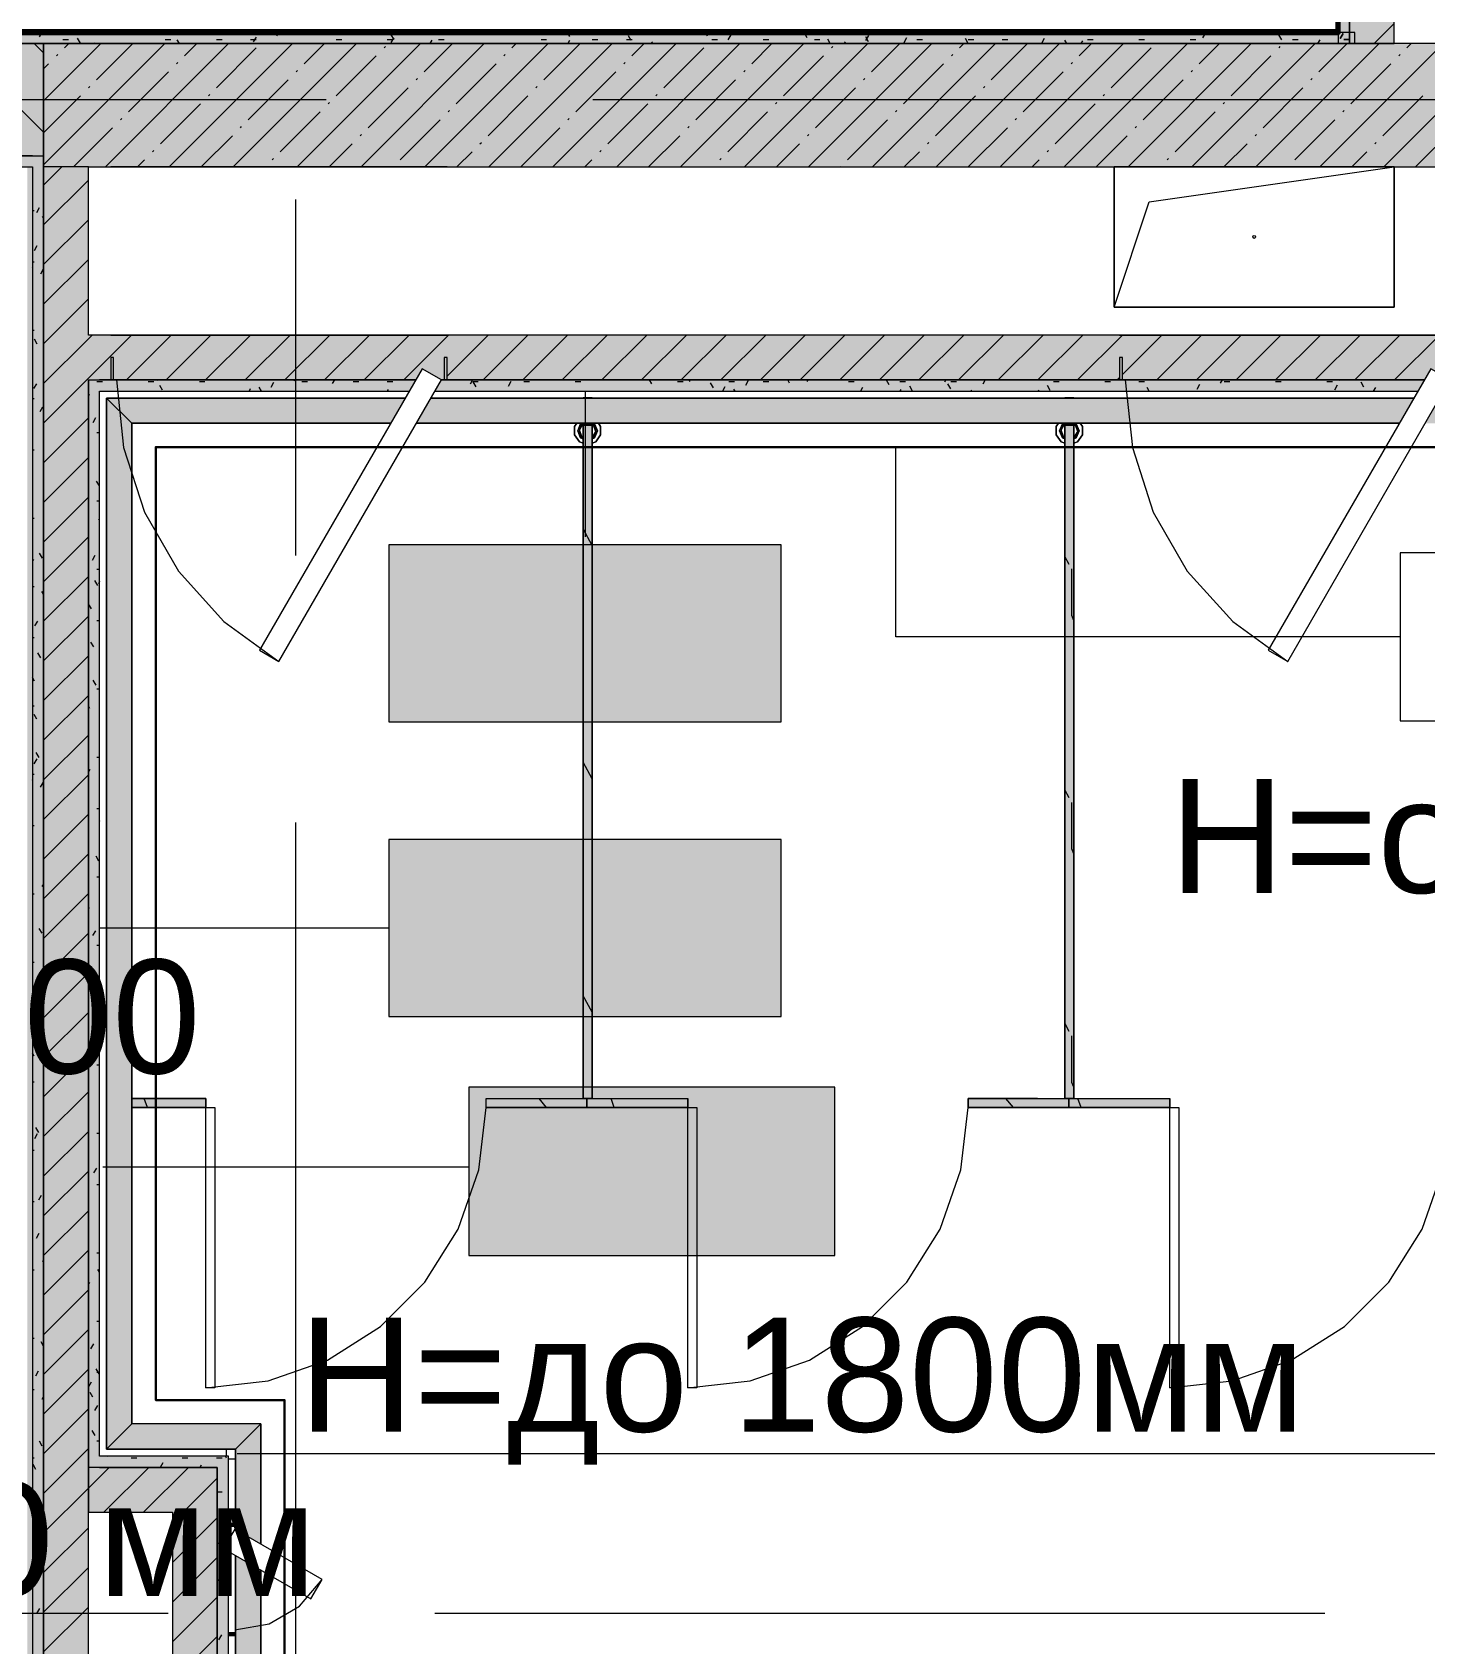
# Model space of a CAD drawing. Header units: millimetres. Extents: x -3817 to 677485, y -22715 to 103890.
# Drawn here: x 646265 to 648750, y 9621 to 12496 of the extents above; entities that cross this region are included whole.
import ezdxf

# ---------------------------------------------------------------- set-up
doc = ezdxf.new("R2010")
doc.units = ezdxf.units.MM
doc.layers.add('PDF _Геометрия', color=7, linetype='Continuous', true_color=0x1d1d1d)
doc.layers.add('PDF _Сплошная заливка', color=7, linetype='Continuous', true_color=0xffffff)
doc.layers.add('PDF _Текст', color=7, linetype='Continuous')
doc.styles.add('PDF GOST-Common', font='arial.ttf')

msp = doc.modelspace()

# ---------------------------------------------------------------- hatches: boundary and pattern name
at = {"layer": 'PDF _Сплошная заливка', "transparency": 33554559}
for points in [[(648595.5, 12475.9), (648615.5, 12475.9), (648615.5, 13215.9), (648595.5, 13215.9), (648595.5, 12495.9)], [(648615.5, 12475.9), (648695.5, 12475.9), (648695.5, 13195.9), (648615.5, 13195.9), (648615.5, 12712)], [(646365.5, 12255.9), (653685.5, 12255.9), (653685.5, 12475.9), (646285.5, 12475.9), (646285.5, 12255.9)], [(646265.5, 8575.9), (646285.5, 8575.9), (646285.5, 12275.9), (646265.5, 12275.9), (646265.5, 8595.9)], [(653135.5, 11875.9), (653155.5, 11875.9), (653155.5, 11955.9), (646365.5, 11955.9), (646365.5, 11875.9), (646405.5, 11875.9), (646405.5, 11915.9), (646410.5, 11915.9), (646410.5, 11875.9), (646949.3, 11875.9), (646960.8, 11895.9), (646995.5, 11875.9), (647000.5, 11875.9), (647000.5, 11915.9), (647005.5, 11915.9), (647005.5, 11875.9), (648205.5, 11875.9), (648205.5, 11915.9), (648210.5, 11915.9), (648210.5, 11875.9), (648749.3, 11875.9), (648760.8, 11895.9), (648795.5, 11875.9), (648800.5, 11875.9), (648800.5, 11915.9), (648805.5, 11915.9), (648805.5, 11875.9), (650005.5, 11875.9), (650005.5, 11884.9), (650010.5, 11884.9), (650010.5, 11875.9), (650600.5, 11875.9), (650600.5, 11884.9), (650605.5, 11884.9), (650605.5, 11875.9), (652363.3, 11875.9)], [(646365.5, 9935.9), (646385.5, 9935.9), (646385.5, 11875.9), (646365.5, 11875.9), (646365.5, 11170.7)], [(646615.5, 9935.9), (646615.5, 9955.9), (646385.5, 9955.9), (646385.5, 9935.9), (646595.5, 9935.9)], [(646595.5, 7705.9), (646615.5, 7705.9), (646615.5, 9935.9), (646595.5, 9935.9), (646595.5, 8088.1)], [(646515.5, 7705.9), (646595.5, 7705.9), (646595.5, 9855.9), (646515.5, 9855.9), (646515.5, 8088.1)]]:
    msp.add_hatch(color=256, dxfattribs=at).paths.add_polyline_path(points)
h = msp.add_hatch(color=256, dxfattribs=at)
h.paths.add_polyline_path([(644555.5, 12475.9), (644555.5, 12483.9), (644585.5, 12483.9), (644585.5, 12495.9), (643885.5, 12495.9), (643885.5, 12475.9)], flags=0)
h.paths.add_polyline_path([(647341.7, 12475.9), (648625.5, 12475.9), (648625.5, 12495.9), (645585.5, 12495.9), (645585.5, 12483.9), (645615.5, 12483.9), (645615.5, 12475.9), (646624.3, 12475.9)], flags=0)
h = msp.add_hatch(color=256, dxfattribs=at)
h.paths.add_polyline_path([(658102.3, 12275.9), (659205.5, 12275.9), (659205.5, 12475.9), (657170.5, 12475.9), (657170.5, 12275.9)], flags=0)
h.paths.add_polyline_path([(643905.5, 12275.9), (644585.5, 12275.9), (644585.5, 12475.9), (643905.5, 12475.9)], flags=0)
h.paths.add_polyline_path([(653798.1, 12275.9), (655720.5, 12275.9), (655720.5, 12475.9), (653685.5, 12475.9), (653685.5, 12275.9)], flags=0)
h.paths.add_polyline_path([(645585.5, 12275.9), (646285.5, 12275.9), (646285.5, 12475.9), (645585.5, 12475.9)], flags=0)
h = msp.add_hatch(color=256, dxfattribs=at)
h.paths.add_polyline_path([(645615.5, 12255.9), (646265.5, 12255.9), (646265.5, 12275.9), (645615.5, 12275.9), (645615.5, 12267.9), (645585.5, 12267.9), (645585.5, 12255.9)], flags=0)
h.paths.add_polyline_path([(644555.5, 12255.9), (644585.5, 12255.9), (644585.5, 12267.9), (644555.5, 12267.9), (644555.5, 12275.9), (644505.5, 12275.9), (644505.5, 12255.9)], flags=0)
h = msp.add_hatch(color=256, dxfattribs=at)
h.paths.add_polyline_path([(652363.3, 11855.9), (653135.5, 11855.9), (653135.5, 11875.9), (650605.5, 11875.9), (650605.5, 11855.9), (651645.9, 11855.9)], flags=0)
h.paths.add_polyline_path([(646405.5, 11855.9), (646937.7, 11855.9), (646949.3, 11875.9), (646385.5, 11875.9), (646385.5, 11855.9)], flags=0)
h.paths.add_polyline_path([(647000.5, 11855.9), (648737.7, 11855.9), (648749.3, 11875.9), (646995.5, 11875.9), (646983.9, 11855.9), (646995.5, 11855.9)], flags=0)
h.paths.add_polyline_path([(650595.5, 11855.9), (650600.5, 11855.9), (650600.5, 11875.9), (650010.5, 11875.9), (650010.5, 11855.9), (650555.6, 11855.9), (650560.8, 11864.9), (650576.4, 11855.9)], flags=0)
h.paths.add_polyline_path([(650005.5, 11855.9), (650005.5, 11875.9), (648795.5, 11875.9), (648783.9, 11855.9), (649852.5, 11855.9)], flags=0)
at = {"layer": 'PDF _Сплошная заливка', "true_color": 0xd7cdc4, "transparency": 33554559}
h = msp.add_hatch(color=254, dxfattribs=at)
h.paths.add_polyline_path([(653078, 11798.4), (653123, 11843.4), (650594.6, 11843.4), (650568.6, 11798.4), (652363.3, 11798.4)], flags=0)
h.paths.add_polyline_path([(649673.1, 11798.4), (650522.4, 11798.4), (650548.4, 11843.4), (648776.4, 11842.8), (648750.7, 11798.4), (649493.8, 11798.4)], flags=0)
h.paths.add_polyline_path([(648238.4, 11798.4), (648704.5, 11798.4), (648730.5, 11843.4), (646976.7, 11843.4), (646950.7, 11798.4), (648059, 11798.4)], flags=0)
h.paths.add_polyline_path([(646443, 11798.4), (646904.5, 11798.4), (646930.5, 11843.4), (646398, 11843.4)], flags=0)
msp.add_hatch(color=254, dxfattribs=at).paths.add_polyline_path([(646398, 9968.4), (646443, 10013.4), (646443, 11798.4), (646398, 11843.4), (646398, 11170.7)])
h = msp.add_hatch(color=254, dxfattribs=at)
h.paths.add_polyline_path([(646628, 7738.4), (646650.1, 7760.5), (646673, 7800.1), (646673, 9752.8), (646628, 9778.8), (646628, 9115.6)], flags=0)
h.paths.add_polyline_path([(646673, 9799), (646673, 10013.4), (646628, 9968.4), (646628, 9825)], flags=0)

# ---------------------------------------------------------------- linework, layer by layer
at = {"layer": 'PDF _Геометрия', "color": 231, "lineweight": 70, "true_color": 0xff80c0}
for points in [[(648595.5, 12496.9), (645585.5, 12496.9), (645585.5, 12495.9), (648595.5, 12495.9), (648595.5, 13215.9), (648795.6, 13215.9), (648795.6, 13216.9), (648595.5, 13216.9), (648594.5, 13216.9), (648594.5, 12607.6)], [(648594.5, 12496.9), (648594.5, 12495.9)]]:
    msp.add_lwpolyline(points, dxfattribs=at)
at = {"layer": 'PDF _Геометрия', "color": 9, "lineweight": 9, "true_color": 0xc0c0c0}
for points in [[(649494.5, 13115.9), (649494.5, 12475.9), (646285.5, 12475.9), (645615.5, 12475.9), (648625.5, 12475.9), (648625.5, 12495.9), (648595.5, 12495.9), (648595.5, 12475.9), (648615.5, 12475.9), (648615.5, 13195.9), (648615.5, 13115.9), (648795.6, 13115.9), (648795.6, 13195.9), (648795.6, 13215.9), (648615.5, 13215.9), (648595.5, 13215.9), (648595.5, 12496.9)], [(648594.5, 12495.9), (645585.5, 12495.9), (645585.5, 12483.9)], [(645585.5, 12267.9), (645585.5, 12255.9), (646265.5, 12255.9), (646265.5, 8595.9), (645485.5, 8595.9), (645485.5, 8583.9)], [(647005.5, 12255.9), (646405.5, 12255.9)], [(646405.5, 11955.9), (647005.5, 11955.9)], [(648205.5, 11955.9), (648805.5, 11955.9)], [(646626.5, 7725.9), (646615.5, 7725.9), (646615.5, 9935.9), (646615.5, 9955.9), (646385.5, 9955.9), (646385.5, 11855.9), (646937.7, 11855.9)], [(646983.9, 11855.9), (648737.7, 11855.9)]]:
    msp.add_lwpolyline(points, dxfattribs=at)
for points in [[(648695.5, 12475.9), (648695.5, 13195.9), (648615.5, 13195.9), (648615.5, 12475.9)], [(646285.5, 12275.9), (646285.5, 12255.9), (646285.5, 8575.9)], [(653685.5, 7055.9), (653665.5, 7055.9), (653665.5, 7275.9), (653685.5, 7275.9), (653685.5, 12255.9), (653605.5, 12255.9), (653605.5, 7275.9), (653235.5, 7275.9), (653235.5, 12255.9), (653155.5, 12255.9), (653155.5, 11955.9), (646365.5, 11955.9), (646365.5, 12255.9), (653685.5, 12255.9)], [(646515.5, 9855.9), (646515.5, 7705.9), (646365.5, 7705.9), (646365.5, 7625.9), (647335.5, 7625.9), (647335.5, 7275.9), (647415.5, 7275.9), (647415.5, 7425.9), (650365.5, 7425.9), (650365.5, 7275.9), (650445.5, 7275.9), (650445.5, 7505.9), (650365.5, 7505.9), (650445.5, 7505.9), (650445.5, 7275.9), (646365.5, 7275.9), (646365.5, 11875.9), (646365.5, 9935.9), (646365.5, 9855.9)], [(646595.5, 7705.9), (646595.5, 9855.9), (646595.5, 9935.9)]]:
    msp.add_lwpolyline(points, close=True, dxfattribs=at)
at = {"layer": 'PDF _Геометрия', "lineweight": 9}
for points in [[(648659.7, 12475.9), (648695.5, 12511.7)], [(646285.5, 12317.7), (646127.3, 12475.9)], [(646285.5, 12459.1), (646268.7, 12475.9)], [(646285.5, 12373.7), (646387.6, 12475.9)], [(646285.5, 12259.7), (646501.7, 12475.9)], [(646308.7, 12453.9), (646311, 12456.3)], [(646322.9, 12468.2), (646330.6, 12475.9)], [(646380, 12411.2), (646444.7, 12475.9)], [(646395.7, 12255.9), (646615.7, 12475.9)], [(646509.8, 12255.9), (646729.8, 12475.9)], [(646536.8, 12453.9), (646558.7, 12475.9)], [(646593.8, 12396.9), (646665.1, 12468.2)], [(646623.8, 12255.9), (646843.8, 12475.9)], [(646737.9, 12255.9), (646957.9, 12475.9)], [(646750.6, 12439.7), (646786.8, 12475.9)], [(646807.6, 12382.6), (646878.9, 12453.9)], [(646851.9, 12255.9), (647071.9, 12475.9)], [(646893.2, 12468.2), (646895.5, 12470.6)], [(646964.5, 12425.4), (647014.9, 12475.9)], [(646966, 12255.9), (647186, 12475.9)], [(647080, 12255.9), (647300, 12475.9)], [(647107, 12453.9), (647109.4, 12456.3)], [(647121.3, 12468.2), (647128.9, 12475.9)], [(647178.3, 12411.2), (647243, 12475.9)], [(647194.1, 12255.9), (647414.1, 12475.9)], [(647308.1, 12255.9), (647528.1, 12475.9)], [(647335.1, 12453.9), (647357, 12475.9)], [(647392.1, 12396.9), (647463.4, 12468.2)], [(647422.2, 12255.9), (647642.2, 12475.9)], [(647536.2, 12255.9), (647756.2, 12475.9)], [(647549, 12439.7), (647585.1, 12475.9)], [(647606, 12382.6), (647677.3, 12453.9)], [(647650.3, 12255.9), (647870.3, 12475.9)], [(647691.5, 12468.2), (647693.9, 12470.6)], [(647762.8, 12425.4), (647813.2, 12475.9)], [(647764.3, 12255.9), (647984.3, 12475.9)], [(647878.4, 12255.9), (648098.4, 12475.9)], [(647905.4, 12453.9), (647907.7, 12456.3)], [(647919.6, 12468.2), (647927.3, 12475.9)], [(647976.6, 12411.2), (648041.3, 12475.9)], [(647992.4, 12255.9), (648212.4, 12475.9)], [(648106.5, 12255.9), (648326.5, 12475.9)], [(648133.5, 12453.9), (648155.4, 12475.9)], [(648190.5, 12396.9), (648261.8, 12468.2)], [(648220.5, 12255.9), (648440.5, 12475.9)], [(648334.6, 12255.9), (648554.6, 12475.9)], [(648347.3, 12439.7), (648383.5, 12475.9)], [(648404.3, 12382.6), (648475.6, 12453.9)], [(648448.6, 12255.9), (648668.6, 12475.9)], [(648489.9, 12468.2), (648492.2, 12470.6)], [(648561.1, 12425.4), (648611.6, 12475.9)], [(648562.7, 12255.9), (648782.7, 12475.9)], [(648676.7, 12255.9), (648896.7, 12475.9)], [(648703.7, 12453.9), (648706.1, 12456.3)], [(648718, 12468.2), (648725.6, 12475.9)], [(646285.5, 12430.7), (646294.4, 12439.7)], [(646437, 12354.1), (646508.3, 12425.4)], [(646522.5, 12439.7), (646524.9, 12442)], [(646736.4, 12425.4), (646738.7, 12427.8)], [(647021.5, 12368.4), (647092.8, 12439.7)], [(647235.3, 12354.1), (647306.6, 12425.4)], [(647320.9, 12439.7), (647323.2, 12442)], [(647534.7, 12425.4), (647537.1, 12427.8)], [(647819.8, 12368.4), (647891.1, 12439.7)], [(648033.7, 12354.1), (648104.9, 12425.4)], [(648119.2, 12439.7), (648121.6, 12442)], [(648333, 12425.4), (648335.4, 12427.8)], [(648618.2, 12368.4), (648689.4, 12439.7)], [(646365.7, 12396.9), (646368.1, 12399.3)], [(646650.8, 12339.9), (646722.1, 12411.2)], [(646864.7, 12325.6), (646935.9, 12396.9)], [(646950.2, 12411.2), (646952.6, 12413.5)], [(647164, 12396.9), (647166.4, 12399.3)], [(647449.2, 12339.9), (647520.4, 12411.2)], [(647663, 12325.6), (647734.3, 12396.9)], [(647748.5, 12411.2), (647750.9, 12413.5)], [(647962.4, 12396.9), (647964.8, 12399.3)], [(648247.5, 12339.9), (648318.8, 12411.2)], [(648461.4, 12325.6), (648532.6, 12396.9)], [(648546.9, 12411.2), (648549.3, 12413.5)], [(646285.5, 12316.7), (646351.4, 12382.6)], [(646494, 12297.1), (646565.3, 12368.4)], [(646579.5, 12382.6), (646581.9, 12385)], [(646793.4, 12368.4), (646795.8, 12370.8)], [(647078.5, 12311.4), (647149.8, 12382.6)], [(647292.3, 12297.1), (647363.6, 12368.4)], [(647377.9, 12382.6), (647380.3, 12385)], [(647591.7, 12368.4), (647594.1, 12370.8)], [(647876.8, 12311.4), (647948.1, 12382.6)], [(648090.7, 12297.1), (648162, 12368.4)], [(648176.2, 12382.6), (648178.6, 12385)], [(648390.1, 12368.4), (648392.4, 12370.8)], [(648675.2, 12311.4), (648746.5, 12382.6)], [(646422.7, 12339.9), (646425.1, 12342.2)], [(646707.8, 12282.9), (646779.1, 12354.1)], [(646921.7, 12268.6), (646993, 12339.9)], [(647007.2, 12354.1), (647009.6, 12356.5)], [(647221.1, 12339.9), (647223.4, 12342.2)], [(647506.2, 12282.9), (647577.5, 12354.1)], [(647720, 12268.6), (647791.3, 12339.9)], [(647805.6, 12354.1), (647807.9, 12356.5)], [(648019.4, 12339.9), (648021.8, 12342.2)], [(648304.5, 12282.9), (648375.8, 12354.1)], [(648518.4, 12268.6), (648589.7, 12339.9)], [(648603.9, 12354.1), (648606.3, 12356.5)], [(646338.7, 12255.9), (646408.5, 12325.6)], [(646566.8, 12255.9), (646622.3, 12311.4)], [(646636.6, 12325.6), (646638.9, 12328)], [(646850.4, 12311.4), (646852.8, 12313.7)], [(647137, 12255.9), (647206.8, 12325.6)], [(647365.1, 12255.9), (647420.7, 12311.4)], [(647434.9, 12325.6), (647437.3, 12328)], [(647648.8, 12311.4), (647651.1, 12313.7)], [(647935.4, 12255.9), (648005.2, 12325.6)], [(648163.5, 12255.9), (648219, 12311.4)], [(648233.3, 12325.6), (648235.6, 12328)], [(648447.1, 12311.4), (648449.5, 12313.7)], [(648733.7, 12255.9), (648803.5, 12325.6)], [(646479.7, 12282.9), (646482.1, 12285.2)], [(646794.9, 12255.9), (646836.2, 12297.1)], [(647023, 12255.9), (647050, 12282.9)], [(647064.2, 12297.1), (647066.6, 12299.5)], [(647278.1, 12282.9), (647280.5, 12285.2)], [(647593.2, 12255.9), (647634.5, 12297.1)], [(647821.3, 12255.9), (647848.3, 12282.9)], [(647862.6, 12297.1), (647865, 12299.5)], [(648076.4, 12282.9), (648078.8, 12285.2)], [(648391.6, 12255.9), (648432.8, 12297.1)], [(648619.7, 12255.9), (648646.7, 12282.9)], [(648660.9, 12297.1), (648663.3, 12299.5)], [(646285.5, 12223), (646318.3, 12255.9)], [(646452.8, 12255.9), (646465.5, 12268.6)], [(646693.6, 12268.6), (646696, 12271)], [(646908.9, 12255.9), (646909.8, 12256.7)], [(647251.1, 12255.9), (647263.8, 12268.6)], [(647491.9, 12268.6), (647494.3, 12271)], [(647707.3, 12255.9), (647708.1, 12256.7)], [(648049.4, 12255.9), (648062.2, 12268.6)], [(648290.3, 12268.6), (648292.6, 12271)], [(648505.6, 12255.9), (648506.5, 12256.7)], [(646285.5, 12152.3), (646365.5, 12232.3)], [(646285.5, 12081.6), (646365.5, 12161.6)], [(646285.5, 12010.9), (646365.5, 12090.9)], [(646285.5, 11940.2), (646365.5, 12020.2)], [(646285.5, 11869.4), (646365.5, 11949.4), (646371.9, 11955.9)], [(646285.5, 11798.7), (646365.5, 11878.7), (646442.6, 11955.9)], [(646433.3, 11875.9), (646513.3, 11955.9)], [(646504, 11875.9), (646584, 11955.9)], [(646574.7, 11875.9), (646654.7, 11955.9)], [(646645.4, 11875.9), (646725.4, 11955.9)], [(646716.2, 11875.9), (646796.2, 11955.9)], [(646786.9, 11875.9), (646866.9, 11955.9)], [(646857.6, 11875.9), (646937.6, 11955.9)], [(646928.3, 11875.9), (647008.3, 11955.9)], [(647005.5, 11882.3), (647079, 11955.9)], [(647069.7, 11875.9), (647149.7, 11955.9)], [(647140.4, 11875.9), (647220.4, 11955.9)], [(647211.1, 11875.9), (647291.1, 11955.9)], [(647281.8, 11875.9), (647361.8, 11955.9)], [(647352.6, 11875.9), (647432.6, 11955.9)], [(647423.3, 11875.9), (647503.3, 11955.9)], [(647494, 11875.9), (647574, 11955.9)], [(647564.7, 11875.9), (647644.7, 11955.9)], [(647635.4, 11875.9), (647715.4, 11955.9)], [(647706.1, 11875.9), (647786.1, 11955.9)], [(647776.8, 11875.9), (647856.8, 11955.9)], [(647847.5, 11875.9), (647927.5, 11955.9)], [(647918.2, 11875.9), (647998.2, 11955.9)], [(647989, 11875.9), (648069, 11955.9)], [(648059.7, 11875.9), (648139.7, 11955.9)], [(648130.4, 11875.9), (648210.4, 11955.9)], [(648210.5, 11885.3), (648281.1, 11955.9)], [(648271.8, 11875.9), (648351.8, 11955.9)], [(648342.5, 11875.9), (648422.5, 11955.9)], [(648413.2, 11875.9), (648493.2, 11955.9)], [(648483.9, 11875.9), (648563.9, 11955.9)], [(648554.6, 11875.9), (648634.6, 11955.9)], [(648625.3, 11875.9), (648705.3, 11955.9)], [(648696.1, 11875.9), (648776.1, 11955.9)], [(648201.1, 11875.9), (648205.5, 11880.3)], [(646285.5, 11728), (646365.5, 11808)], [(646285.5, 11657.3), (646365.5, 11737.3)], [(646285.5, 11586.6), (646365.5, 11666.6)], [(646285.5, 11515.9), (646365.5, 11595.9)], [(646285.5, 11445.2), (646365.5, 11525.2)], [(646285.5, 11374.5), (646365.5, 11454.5)], [(646285.5, 11303.8), (646365.5, 11383.8)], [(646285.5, 11233), (646365.5, 11313)], [(646285.5, 11162.3), (646365.5, 11242.3)], [(646285.5, 11091.6), (646365.5, 11171.6)], [(646285.5, 11020.9), (646365.5, 11100.9)], [(646285.5, 10950.2), (646365.5, 11030.2)], [(646285.5, 10879.5), (646365.5, 10959.5)], [(646285.5, 10808.8), (646365.5, 10888.8)], [(646285.5, 10738.1), (646365.5, 10818.1)], [(646285.5, 10667.4), (646365.5, 10747.4)], [(646285.5, 10596.6), (646365.5, 10676.6)], [(646285.5, 10525.9), (646365.5, 10605.9)], [(646285.5, 10455.2), (646365.5, 10535.2)], [(646285.5, 10384.5), (646365.5, 10464.5)], [(646285.5, 10313.8), (646365.5, 10393.8)], [(646285.5, 10243.1), (646365.5, 10323.1)], [(646285.5, 10172.4), (646365.5, 10252.4)], [(646285.5, 10101.7), (646365.5, 10181.7)], [(646285.5, 10031), (646365.5, 10111)], [(646285.5, 9960.3), (646365.5, 10040.3)], [(646285.5, 9889.5), (646365.5, 9969.5)], [(646285.5, 9818.8), (646365.5, 9898.8), (646402.5, 9935.9)], [(646393.2, 9855.9), (646473.2, 9935.9)], [(646463.9, 9855.9), (646543.9, 9935.9)], [(646515.5, 9836.7), (646534.6, 9855.9), (646595.5, 9916.7)], [(646515.5, 9766), (646595.5, 9846)], [(646285.5, 9748.1), (646365.5, 9828.1)], [(646515.5, 9695.3), (646595.5, 9775.3)], [(646285.5, 9677.4), (646365.5, 9757.4)], [(646515.5, 9624.6), (646595.5, 9704.6)], [(646285.5, 9606.7), (646365.5, 9686.7)], [(646515.5, 9553.9), (646595.5, 9633.9)]]:
    msp.add_lwpolyline(points, dxfattribs=at)
at = {"layer": 'PDF _Геометрия', "color": 253, "lineweight": 9, "true_color": 0x9b9b9b}
for points in [[(646282.5, 12495.9), (646277.9, 12487.9)], [(646319.6, 12482.9), (646329.7, 12482.9)], [(646351.3, 12476.8), (646346.3, 12485.5)], [(646377.4, 12477.3), (646376.5, 12475.9)], [(646502.5, 12482.9), (646512.6, 12482.9)], [(646527.8, 12475.9), (646524, 12482.5)], [(646594, 12482.9), (646604, 12482.9)], [(646654.9, 12482.9), (646665, 12482.9)], [(646664.7, 12487.4), (646659.7, 12478.7)], [(646704.8, 12495.9), (646701.3, 12489.8)], [(646807.3, 12482.9), (646817.4, 12482.9)], [(646869.2, 12494.2), (646868.2, 12495.9)], [(646898.8, 12482.9), (646908.8, 12482.9)], [(646910.5, 12486.3), (646905.4, 12477.6)], [(646910.8, 12483), (646905.8, 12491.7)], [(646978.5, 12482.2), (646974.8, 12475.9)], [(646990.2, 12482.9), (647000.3, 12482.9)], [(647056.8, 12495.9), (647056.7, 12495.8)], [(647127.2, 12495.9), (647124.8, 12491.7)], [(647173.1, 12482.9), (647183.1, 12482.9)], [(647224.6, 12488.2), (647220.1, 12495.9)], [(647224.2, 12481.1), (647221.2, 12475.9)], [(647264.5, 12482.9), (647274.6, 12482.9)], [(647292.6, 12492.3), (647290.5, 12495.9)], [(647325.5, 12482.9), (647335.5, 12482.9)], [(647334.2, 12481.1), (647329.2, 12489.8)], [(647372.5, 12475.9), (647370.8, 12478.7)], [(647470.3, 12489.3), (647466.5, 12495.9)], [(647477.9, 12482.9), (647487.9, 12482.9)], [(647511.6, 12491.2), (647506.6, 12482.5)], [(647549.5, 12495.9), (647548.2, 12493.6)], [(647569.3, 12482.9), (647579.4, 12482.9)], [(647648, 12486.3), (647643, 12495)], [(647660.8, 12482.9), (647670.8, 12482.9)], [(647689.2, 12475.9), (647684.6, 12483.9)], [(647715.7, 12478.9), (647713.9, 12475.9)], [(647757.3, 12490.1), (647752.3, 12481.4)], [(647757.7, 12479.2), (647752.6, 12487.9)], [(647825.4, 12486), (647820.3, 12477.3)], [(647843.6, 12482.9), (647853.7, 12482.9)], [(647935.4, 12476.2), (647930.3, 12485)], [(647935.1, 12482.9), (647945.1, 12482.9)], [(647971.8, 12495.9), (647971.6, 12495.5)], [(647996, 12482.9), (648006.1, 12482.9)], [(648029.8, 12495.6), (648029.6, 12495.9)], [(648071.1, 12484.9), (648066.1, 12476.2)], [(648111.6, 12475.9), (648108, 12482)], [(648139.1, 12480.8), (648136.3, 12475.9)], [(648148.4, 12482.9), (648158.5, 12482.9)], [(648239.9, 12482.9), (648249.9, 12482.9)], [(648331.3, 12482.9), (648341.4, 12482.9)], [(648358.5, 12495), (648353.4, 12486.2)], [(648453.2, 12493.7), (648452, 12495.9)], [(648494.9, 12482.5), (648489.8, 12491.2)], [(648514.2, 12482.9), (648524.3, 12482.9)], [(648562.6, 12482.7), (648558.6, 12475.9)], [(648615.5, 12482.9), (648605.6, 12482.9), (648615.7, 12482.9)], [(647292.3, 12477), (647291.6, 12475.9)], [(647794.8, 12475.9), (647794.3, 12476.8)], [(646265.5, 12178.1), (646268.7, 12178.1)], [(646277.7, 12182.9), (646272.7, 12174.2)], [(646285.5, 12164), (646283.4, 12167.6)], [(646273.7, 12114.8), (646268.6, 12106.1)], [(646265.5, 12086.7), (646268.7, 12086.7)], [(646266.1, 12075.6), (646265.5, 12076.7)], [(646284.8, 12073.2), (646279.8, 12064.5)], [(646265.5, 11964.7), (646268.7, 11964.7)], [(646274.3, 11939.6), (646269.3, 11948.3)], [(646487.6, 11875.9), (646486.9, 11874.5)], [(646734, 11875.9), (646732.6, 11873.4)], [(646804.4, 11875.9), (646800.6, 11869.4)], [(647015.6, 11874.8), (647015, 11875.9)], [(647050.8, 11875.9), (647046.4, 11868.3)], [(647371, 11868.8), (647366.9, 11875.9)], [(647439, 11872.9), (647437.3, 11875.9)], [(647542.9, 11874.8), (647537.9, 11866.1)], [(647616.7, 11869.9), (647613.3, 11875.9)], [(647649.1, 11875.9), (647647.5, 11873.2)], [(647794.4, 11866.9), (647789.4, 11875.6)], [(647895.5, 11875.9), (647893.3, 11872.1)], [(647965.8, 11875.9), (647961.3, 11868)], [(648388.2, 11875.9), (648384.7, 11869.9)], [(648599.7, 11874.3), (648598.8, 11875.9)], [(648740.1, 11875.9), (648740.1, 11875.8)], [(646272.6, 11869.1), (646267.5, 11860.4)], [(646367, 11849.8), (646365.5, 11847.1)], [(646380.6, 11873.3), (646385.5, 11873.3), (646390.7, 11873.3)], [(646472, 11873.3), (646482.1, 11873.3)], [(646497.7, 11857.4), (646492.7, 11866.1)], [(646563.5, 11873.3), (646573.5, 11873.3)], [(646654.4, 11859.8), (646652.1, 11855.9)], [(646674.6, 11855.9), (646670.4, 11863.1)], [(646696, 11871), (646691, 11862.3)], [(646746.4, 11873.3), (646756.4, 11873.3)], [(646780.2, 11855.9), (646780.1, 11856)], [(646837.8, 11873.3), (646847.9, 11873.3)], [(646900.1, 11858.7), (646898.4, 11855.9)], [(646898.8, 11873.3), (646908.8, 11873.3)], [(647051.2, 11873.3), (647061.2, 11873.3)], [(647057.2, 11863.7), (647052.2, 11872.4)], [(647119.4, 11872.9), (647114.4, 11864.2)], [(647142.6, 11873.3), (647152.7, 11873.3)], [(647234, 11873.3), (647244.1, 11873.3)], [(647416.9, 11873.3), (647427, 11873.3)], [(647480.6, 11861.8), (647475.6, 11870.5)], [(647501.2, 11863.6), (647496.8, 11855.9)], [(647508.4, 11873.3), (647518.4, 11873.3)], [(647519.3, 11855.9), (647517.3, 11859.3)], [(647569.3, 11873.3), (647579.4, 11873.3)], [(647721.7, 11873.3), (647731.8, 11873.3)], [(647747, 11862.5), (647743.1, 11855.9)], [(647813.2, 11873.3), (647823.2, 11873.3)], [(647815, 11858.5), (647813.5, 11855.9)], [(647836, 11855.9), (647831, 11864.5)], [(647904.1, 11859.9), (647899.1, 11868.6)], [(647904.6, 11873.3), (647914.7, 11873.3)], [(647941.6, 11855.9), (647940.7, 11857.4)], [(648060.7, 11857.4), (648059.9, 11855.9)], [(648081.8, 11856.9), (648076.8, 11865.6)], [(648087.5, 11873.3), (648097.5, 11873.3)], [(648178.9, 11873.3), (648189, 11873.3)], [(648239.9, 11873.3), (648249.9, 11873.3)], [(648258.4, 11855.9), (648254.5, 11862.6)], [(648348.1, 11867.4), (648343.1, 11858.7)], [(648392.3, 11873.3), (648402.3, 11873.3)], [(648483.7, 11873.3), (648493.8, 11873.3)], [(648575.2, 11873.3), (648585.2, 11873.3)], [(648593.9, 11866.3), (648588.8, 11857.6)], [(648641.3, 11863.1), (648636.3, 11871.9)], [(648661.9, 11862.2), (648658.2, 11855.9)], [(646265.5, 11842.8), (646268.7, 11842.8)], [(646283.7, 11827.5), (646278.7, 11818.8)], [(646378.2, 11808.1), (646373.1, 11799.4)], [(646380.6, 11781.9), (646385.5, 11781.9)], [(646265.5, 11751.4), (646268.7, 11751.4)], [(646385.1, 11686.8), (646380, 11695.5)], [(646380.6, 11659.9), (646385.5, 11659.9)], [(646265.5, 11629.5), (646268.7, 11629.5)], [(646385.5, 11625.1), (646384.1, 11627.4)], [(646365.9, 11604), (646365.5, 11603.3)], [(646283.5, 11557.8), (646278.5, 11566.5)], [(646377.1, 11562.4), (646372, 11553.7)], [(646267.4, 11555.3), (646265.5, 11552)], [(646380.6, 11538), (646385.5, 11538)], [(646265.5, 11507.5), (646268.7, 11507.5)], [(646382.1, 11509.1), (646377, 11517.8)], [(646385.5, 11516), (646383.2, 11512.1)], [(646285.5, 11493.5), (646282.6, 11498.4)], [(646370.9, 11467.4), (646365.9, 11476.1)], [(646274.5, 11445.7), (646269.4, 11437)], [(646380.6, 11446.6), (646385.5, 11446.6)], [(646265.5, 11416.1), (646268.7, 11416.1)], [(646280.6, 11380.1), (646275.5, 11388.8)], [(646375, 11399.4), (646370, 11408.1)], [(646269.4, 11338.4), (646265.5, 11345.2)], [(646379.1, 11331.3), (646374, 11340.1)], [(646380.6, 11324.7), (646385.5, 11324.7)], [(646265.5, 11294.2), (646268.7, 11294.2)], [(646273.5, 11270.4), (646268.5, 11279.1)], [(646367.9, 11289.7), (646365.5, 11293.9)], [(646273.4, 11199.9), (646268.3, 11191.2)], [(646277.6, 11202.4), (646272.5, 11211.1)], [(646380.6, 11202.7), (646385.5, 11202.7)], [(646265.5, 11172.3), (646268.7, 11172.3)], [(646266.4, 11160.7), (646265.5, 11162.3)], [(646284.5, 11158.3), (646279.5, 11149.6)], [(646367.8, 11180.6), (646365.5, 11176.6)], [(646380.6, 11111.3), (646385.5, 11111.3)], [(646265.5, 11080.8), (646268.7, 11080.8)], [(646385.5, 11089.3), (646385.1, 11088.6)], [(646384.3, 11017.6), (646379.2, 11026.3)], [(646380.6, 10989.4), (646385.5, 10989.4)], [(646265.5, 10958.9), (646268.7, 10958.9)], [(646285.5, 10977.1), (646282.5, 10971.9)], [(646366.7, 10934.9), (646365.5, 10932.7)], [(646282.7, 10888.6), (646277.7, 10897.3)], [(646377.9, 10893.2), (646372.8, 10884.5)], [(646380.6, 10867.5), (646385.5, 10867.5)], [(646265.5, 10837), (646268.7, 10837)], [(646370.1, 10798.2), (646365.5, 10806.3)], [(646384.9, 10783.6), (646379.9, 10774.9)], [(646380.6, 10776), (646385.5, 10776)], [(646265.5, 10745.5), (646268.7, 10745.5)], [(646285.5, 10733.2), (646281.4, 10726.1)], [(646380.9, 10715.5), (646375.8, 10706.8)], [(646268.6, 10669.2), (646265.5, 10674.7)], [(646378.3, 10662.2), (646373.2, 10670.9)], [(646380.6, 10654.1), (646385.5, 10654.1)], [(646265.5, 10623.6), (646268.7, 10623.6)], [(646274.2, 10530.8), (646269.1, 10522)], [(646276.8, 10533.2), (646271.7, 10541.9)], [(646380.6, 10532.2), (646385.5, 10532.2)], [(646265.5, 10501.7), (646268.7, 10501.7)], [(646379.8, 10469.8), (646374.7, 10461.1)], [(646380.6, 10440.7), (646385.5, 10440.7)], [(646265.5, 10410.3), (646268.7, 10410.3)], [(646281.2, 10421.1), (646276.2, 10412.4)], [(646277.2, 10353.1), (646272.1, 10344.3)], [(646285.5, 10306.5), (646283.3, 10302.7)], [(646380.6, 10318.8), (646385.5, 10318.8)], [(646265.5, 10288.3), (646268.7, 10288.3)], [(646367.5, 10265.7), (646365.5, 10262.2)], [(646385.5, 10283.9), (646382.5, 10289.1)], [(646380.6, 10196.9), (646385.5, 10196.9)], [(646265.5, 10166.4), (646268.7, 10166.4)], [(646285.5, 10152.3), (646281, 10160.1)], [(646374.6, 10156), (646369.5, 10147.3)], [(646276.1, 10107.3), (646271, 10098.6)], [(646285.5, 10091.4), (646285.1, 10092.1)], [(646384.5, 10102.7), (646379.5, 10111.4)], [(646380.6, 10105.5), (646385.5, 10105.5)], [(646265.5, 10075), (646268.7, 10075)], [(646285.5, 10062.7), (646282.2, 10057)], [(646370.5, 10088), (646365.5, 10079.3)], [(646373.4, 10061), (646368.4, 10069.7)], [(646381.7, 10046.4), (646376.6, 10037.6)], [(646283, 9973.7), (646278, 9982.4)], [(646377.5, 9993), (646372.4, 10001.7)], [(646380.6, 9983.5), (646385.5, 9983.5)], [(646265.5, 9953.1), (646268.7, 9953.1)], [(646399.8, 9955.9), (646398.9, 9954.4)], [(646441.6, 9953.1), (646451.6, 9953.1)], [(646533, 9953.1), (646543.1, 9953.1)], [(646594, 9953.1), (646604, 9953.1)], [(646612, 9952.5), (646610.1, 9955.9)], [(646271.9, 9932), (646266.9, 9940.8)], [(646498.4, 9943.8), (646493.8, 9935.9)], [(646566.4, 9939.7), (646564.2, 9935.9)], [(646595.5, 9892.1), (646604, 9892.1)], [(646276, 9864), (646270.9, 9872.7)], [(646265.5, 9831.1), (646268.7, 9831.1)], [(646280.1, 9796), (646275, 9804.7)], [(646270.9, 9793.6), (646265.9, 9784.8)], [(646595.5, 9800.7), (646604, 9800.7)], [(646268.9, 9754.3), (646265.5, 9760.3)], [(646595.8, 9746.7), (646595.5, 9746.2)], [(646265.5, 9739.7), (646268.7, 9739.7)], [(646266.8, 9725.5), (646265.5, 9723.2)], [(646597.9, 9733.1), (646595.5, 9737.3)], [(646278, 9683.9), (646272.9, 9675.2)], [(646602.9, 9637.1), (646597.9, 9628.4)]]:
    msp.add_lwpolyline(points, dxfattribs=at)
at = {"layer": 'PDF _Геометрия', "color": 231, "lineweight": 9, "true_color": 0xff80c0}
msp.add_lwpolyline([(648594.5, 12495.9), (648595.5, 12495.9), (648595.5, 12496.9)], dxfattribs=at)
at = {"layer": 'PDF _Геометрия', "color": 253, "lineweight": 9, "true_color": 0x9b9b9b}
msp.add_lwpolyline([(648599.2, 12485.2), (648604.2, 12493.9)], close=True, dxfattribs=at)
at = {"layer": 'PDF _Геометрия', "color": 7, "lineweight": 9}
for points in [[(646285.5, 12475.9), (646285.5, 12275.9)], [(648695.5, 12255.9), (648695.5, 12005.9), (648195.5, 12005.9), (648195.5, 12255.9)], [(648695.5, 12255.9), (648195.5, 12255.9), (648195.5, 12005.9), (648695.5, 12005.9)], [(646995.5, 11875.9), (648749.3, 11875.9)], [(646443, 11798.4), (646443, 10013.4), (646398, 9968.4), (646398, 11843.4), (646930.5, 11843.4), (646398, 11843.4), (646443, 11798.4), (646904.5, 11798.4)], [(648730.5, 11843.4), (646976.7, 11843.4)], [(647264.1, 11843.9), (647248.1, 11843.9)], [(648123.7, 11843.9), (648107.7, 11843.9)], [(648704.5, 11798.4), (646950.7, 11798.4)], [(647248.1, 11763.2), (647241.6, 11765.3), (647232.7, 11777.6), (647232.7, 11792.8), (647236.8, 11798.4), (647232.7, 11792.8), (647232.7, 11777.6), (647241.6, 11765.3)], [(647248.1, 11770.9), (647243.7, 11772.7), (647238.5, 11785.2), (647243.7, 11797.6), (647238.5, 11785.2), (647243.7, 11772.7)], [(647248.1, 11797.9), (647241.1, 11786.5), (647245.9, 11774.1), (647248.1, 11772.4)], [(647248.1, 11798.4), (647248.1, 10593.9), (647248.1, 11793.9)], [(647275.4, 11798.4), (647279.5, 11792.8), (647279.5, 11777.6), (647270.6, 11765.3), (647264.1, 11763.2), (647270.6, 11765.3), (647279.5, 11777.6), (647279.5, 11792.8)], [(647264.1, 11798.4), (647264.1, 11793.9), (647264.1, 10593.9)], [(647264.1, 11772.4), (647271.1, 11783.8), (647266.3, 11796.3), (647264.1, 11797.9)], [(647268.5, 11797.6), (647273.7, 11785.2), (647268.5, 11772.7), (647264.1, 11770.9), (647268.5, 11772.7), (647273.7, 11785.2)], [(648107.7, 11763.2), (648101.3, 11765.3), (648092.3, 11777.6), (648092.3, 11792.8), (648096.4, 11798.4), (648092.3, 11792.8), (648092.3, 11777.6), (648101.3, 11765.3)], [(648107.7, 11770.9), (648103.3, 11772.7), (648098.2, 11785.2), (648103.3, 11797.6), (648098.2, 11785.2), (648103.3, 11772.7)], [(648107.7, 11797.9), (648100.7, 11786.5), (648105.5, 11774.1), (648107.7, 11772.4)], [(648107.7, 11798.4), (648107.7, 10593.9), (648107.7, 11793.9)], [(648135.1, 11798.4), (648139.1, 11792.8), (648139.1, 11777.6), (648130.2, 11765.3), (648123.7, 11763.2), (648130.2, 11765.3), (648139.1, 11777.6), (648139.1, 11792.8)], [(648123.7, 11798.4), (648123.7, 11793.9), (648123.7, 10593.9)], [(648123.7, 11772.4), (648130.7, 11783.8), (648125.9, 11796.3), (648123.7, 11797.9)], [(648128.2, 11797.6), (648133.3, 11785.2), (648128.2, 11772.7), (648123.7, 11770.9), (648128.2, 11772.7), (648133.3, 11785.2)], [(647601.6, 11581.6), (646901.6, 11581.6), (646901.6, 11266), (647601.6, 11266)], [(649359.1, 11567.4), (648706, 11567.4), (648706, 11267.4), (649359.1, 11267.4)], [(647601.6, 11055.7), (646901.6, 11055.7), (646901.6, 10740.1), (647601.6, 10740.1)], [(647697.6, 10613.9), (647044.4, 10613.9), (647044.4, 10313.9), (647697.6, 10313.9)], [(646575, 10593.9), (646443, 10593.9), (646575, 10593.9), (646575, 10577.9)], [(646673, 9752.8), (646673, 7800.1)]]:
    msp.add_lwpolyline(points, close=True, dxfattribs=at)
at = {"layer": 'PDF _Геометрия', "color": 253, "lineweight": 9, "true_color": 0xaaaaaa}
for points in [[(646154.6, 12375.9), (646789.6, 12375.9)], [(647265.8, 12375.9), (648853.3, 12375.9)], [(646735.5, 11562.8), (646735.5, 12197.8)], [(646415.5, 11875.9), (646428.2, 11755.3), (646465.6, 11639.9), (646526.2, 11534.9), (646607.4, 11444.8), (646705.5, 11373.6)], [(648215.5, 11875.9), (648228.2, 11755.3), (648265.6, 11639.9), (648326.2, 11534.9), (648407.4, 11444.8), (648505.5, 11373.6)], [(646735.5, 9499), (646735.5, 11086.5)], [(646626.5, 9645.9), (646688, 9656.7), (646742.2, 9688), (646782.4, 9735.9)], [(645872.7, 9675.9), (646507.7, 9675.9)], [(646983.9, 9675.9), (648571.4, 9675.9)]]:
    msp.add_lwpolyline(points, dxfattribs=at)
at = {"layer": 'PDF _Геометрия', "color": 7, "lineweight": 9}
for points in [[(646265.5, 12275.9), (645615.5, 12275.9), (646265.5, 12275.9), (646285.5, 12275.9)], [(646365.5, 12255.9), (646285.5, 12255.9)], [(648195.5, 12005.9), (648258, 12193.4), (648695.5, 12255.9), (648695.5, 12005.9), (648195.5, 12005.9), (648195.5, 12255.9)], [(646365.5, 11875.9), (646385.5, 11875.9), (646949.3, 11875.9), (646385.5, 11875.9)], [(647251.6, 11855.9), (647251.6, 11596.1)], [(646398, 11843.4), (646398, 9968.4), (646628, 9968.4), (646673, 10013.4), (646443, 10013.4), (646443, 11798.4)], [(647248.1, 11796.9), (647245.4, 11795.8), (647241, 11785.2), (647245.4, 11774.5), (647248.1, 11773.4)], [(647248.1, 11773.5), (647248.1, 11776.2), (647248.1, 11779.8), (647248.1, 11783.6), (647248.1, 11787), (647248.1, 11790.6), (647248.1, 11794.1), (647248.1, 11796.9)], [(647264.1, 11796.9), (647264.1, 11794.1), (647264.1, 11790.5), (647264.1, 11786.7), (647264.1, 11783.3), (647264.1, 11779.7), (647264.1, 11776.2), (647264.1, 11773.5)], [(647264.1, 11773.4), (647266.8, 11774.5), (647271.2, 11785.2), (647266.8, 11795.8), (647264.1, 11796.9)], [(648107.7, 11796.9), (648105.1, 11795.8), (648100.7, 11785.2), (648105.1, 11774.5), (648107.7, 11773.4)], [(648107.7, 11773.5), (648107.7, 11776.2), (648107.7, 11779.8), (648107.7, 11783.6), (648107.7, 11787), (648107.7, 11790.6), (648107.7, 11794.1), (648107.7, 11796.9)], [(648123.7, 11796.9), (648123.7, 11794.1), (648123.7, 11790.5), (648123.7, 11786.7), (648123.7, 11783.3), (648123.7, 11779.7), (648123.7, 11776.2), (648123.7, 11773.5)], [(648123.7, 11773.4), (648126.4, 11774.5), (648130.8, 11785.2), (648126.4, 11795.8), (648123.7, 11796.9)], [(648706, 11417.4), (647806, 11417.4), (647806, 11755.9)], [(646385.5, 10898.2), (646901.6, 10898.2)], [(646575, 10077.9), (646575, 10577.9), (646591, 10577.9), (646591, 10077.9), (646575, 10077.9), (646686.2, 10090.4), (646791.9, 10127.4), (646886.7, 10186.9), (646965.9, 10266.1), (647025.5, 10360.9), (647062.4, 10466.6), (647075, 10577.9), (647075, 10593.9)], [(647075, 10577.9), (647075, 10593.9), (647255, 10593.9), (647255, 10577.9), (647255, 10593.9), (647435, 10593.9), (647435, 10577.9), (647435, 10593.9)], [(647264.1, 10593.9), (647248.1, 10593.9)], [(647435, 10077.9), (647435, 10577.9), (647451, 10577.9), (647451, 10077.9), (647435, 10077.9), (647546.2, 10090.4), (647651.9, 10127.4), (647746.7, 10186.9), (647825.9, 10266.1), (647885.5, 10360.9), (647922.4, 10466.6), (647935, 10577.9), (647935, 10593.9), (647935, 10577.9)], [(648059, 10593.9), (647935, 10593.9), (648115, 10593.9), (648115, 10577.9), (648115, 10593.9), (648295, 10593.9), (648295, 10577.9), (648295, 10593.9)], [(648123.7, 10593.9), (648107.7, 10593.9)], [(648295, 10077.9), (648295, 10577.9), (648311, 10577.9), (648311, 10077.9), (648295, 10077.9), (648406.2, 10090.4), (648511.9, 10127.4), (648606.7, 10186.9), (648685.9, 10266.1), (648745.5, 10360.9), (648782.4, 10466.6), (648795, 10577.9), (648795, 10593.9)], [(646575, 10577.9), (646443, 10577.9), (646575, 10577.9)], [(647255, 10577.9), (647075, 10577.9), (647255, 10577.9)], [(647435, 10577.9), (647255, 10577.9), (647435, 10577.9)], [(648115, 10577.9), (647935, 10577.9), (648115, 10577.9)], [(648295, 10577.9), (648115, 10577.9), (648295, 10577.9)], [(646391, 10472), (647044.4, 10472)], [(646673, 10013.4), (646673, 9799), (646673, 10013.4), (646443, 10013.4)], [(646628, 9968.4), (646628, 9825), (646628, 9968.4), (646398, 9968.4)], [(646611, 9968.4), (646611, 9955.9)], [(646615.5, 9950.9), (646628, 9950.9)], [(646631, 9960.6), (648858.4, 9960.6), (648858.4, 9631.3)], [(646385.5, 9935.9), (646595.5, 9935.9), (646385.5, 9935.9), (646365.5, 9935.9)], [(646628, 7738.4), (646637.3, 7738.4), (646628, 7738.4), (646628, 9778.8), (646628, 7738.4), (646650.1, 7760.5)]]:
    msp.add_lwpolyline(points, dxfattribs=at)
at = {"layer": 'PDF _Геометрия', "color": 253, "lineweight": 13, "true_color": 0xaaaaaa}
for points in [[(646410.5, 11915.9), (646405.5, 11915.9), (646405.5, 11875.9), (646410.5, 11875.9)], [(647000.5, 11915.9), (647000.5, 11875.9), (647005.5, 11875.9), (647005.5, 11915.9)], [(648210.5, 11915.9), (648205.5, 11915.9), (648205.5, 11875.9), (648210.5, 11875.9)], [(646705.5, 11373.6), (646995.5, 11875.9), (646960.8, 11895.9), (646670.8, 11393.6)], [(648505.5, 11373.6), (648795.5, 11875.9), (648760.8, 11895.9), (648470.8, 11393.6)]]:
    msp.add_lwpolyline(points, close=True, dxfattribs=at)
at = {"layer": 'PDF _Геометрия', "color": 231, "lineweight": 30, "true_color": 0xff80c0}
msp.add_lwpolyline([(653015.5, 11755.9), (646485.5, 11755.9), (646485.5, 10055.9), (646715.5, 10055.9), (646715.5, 7825.9), (647535.5, 7825.9), (647535.5, 7625.9), (650565.5, 7625.9), (650565.5, 7395.9), (653015.5, 7395.9)], close=True, dxfattribs=at)
at = {"layer": 'PDF _Геометрия', "color": 9, "lineweight": 9, "true_color": 0xc3c3c1}
for points in [[(647264.1, 11580.7), (647248.1, 11610.3)], [(648115.6, 11546.6), (648107.7, 11561.1)], [(648120.4, 11455.4), (648120.4, 11538.7)], [(648123.7, 11446.9), (648120.5, 11455.7)], [(647264.1, 11164.2), (647248.1, 11193.8)], [(648115.6, 11130), (648107.7, 11144.6)], [(648120.4, 11038.9), (648120.4, 11122.2)], [(648123.7, 11030.4), (648120.5, 11039.2)], [(647264.1, 10747.7), (647248.1, 10777.3)], [(648115.6, 10713.5), (648107.7, 10728.1)], [(648120.4, 10622.4), (648120.4, 10705.7)], [(648123.7, 10613.9), (648120.5, 10622.7)], [(646470.8, 10577.9), (646465, 10593.9)], [(647183, 10577.9), (647169.6, 10593.9)], [(647303.8, 10577.9), (647298, 10593.9)], [(648016, 10577.9), (648002.6, 10593.9)], [(648136.8, 10577.9), (648131, 10593.9)]]:
    msp.add_lwpolyline(points, dxfattribs=at)
at = {"layer": 'PDF _Геометрия', "color": 253, "lineweight": 13, "true_color": 0xaaaaaa}
for points in [[(646615.5, 9830.9), (646626.5, 9830.9), (646626.5, 9835.9), (646615.5, 9835.9)], [(646615.5, 9786), (646762.4, 9701.2), (646782.4, 9735.9), (646626.5, 9825.9), (646615.5, 9806.8)], [(646615.5, 9635.9), (646626.5, 9635.9), (646626.5, 9640.9), (646615.5, 9640.9)]]:
    msp.add_lwpolyline(points, dxfattribs=at)
at = {"layer": 'PDF _Геометрия', "color": 7, "lineweight": 9}
msp.add_circle((648445.5, 12130.9), 2.5, dxfattribs=at)
at = {"layer": 'PDF _Сплошная заливка', "color": 254, "lineweight": 35, "true_color": 0xffb9dc, "transparency": 33554559}
msp.add_solid([(648595.5, 12495.9), (648595.5, 12496.9), (648059, 12495.9)], dxfattribs=at)
at = {"layer": 'PDF _Сплошная заливка', "color": 131, "lineweight": 35, "true_color": 0xa9f3f5, "transparency": 33554559}
msp.add_solid([(646265.5, 8596.4), (646265, 12255.4), (646256.5, 8596.4), (646256.5, 12255.4)], dxfattribs=at)
at = {"layer": 'PDF _Сплошная заливка', "lineweight": 35, "transparency": 33554559}
for points in [[(646365.5, 7275.9), (646365.5, 12255.9), (646285.5, 7275.9), (646285.5, 12255.9)], [(646405.5, 11875.9), (646410.5, 11875.9), (646405.5, 11915.9), (646410.5, 11915.9)], [(647000.5, 11875.9), (647005.5, 11875.9), (647000.5, 11915.9), (647005.5, 11915.9)], [(648205.5, 11875.9), (648210.5, 11875.9), (648205.5, 11915.9), (648210.5, 11915.9)], [(646365.5, 9855.9), (646595.5, 9855.9), (646365.5, 9935.9), (646595.5, 9935.9)], [(646626.5, 9830.9), (646626.5, 9835.9), (646615.5, 9830.9), (646615.5, 9835.9)], [(646626.5, 9635.9), (646626.5, 9640.9), (646615.5, 9635.9), (646615.5, 9640.9)]]:
    msp.add_solid(points, dxfattribs=at)
at = {"layer": 'PDF _Сплошная заливка', "color": 254, "lineweight": 35, "true_color": 0xe2ddcd, "transparency": 33554559}
for points in [[(647264.1, 11793.9), (647264.1, 11798.4), (647248.1, 11793.9), (647248.1, 11798.4)], [(647264.1, 10593.9), (647264.1, 11793.9), (647248.1, 10593.9), (647248.1, 11793.9)], [(648123.7, 11793.9), (648123.7, 11798.4), (648107.7, 11793.9), (648107.7, 11798.4)], [(648123.7, 10593.9), (648123.7, 11793.9), (648107.7, 10593.9), (648107.7, 11793.9)], [(646575, 10577.9), (646575, 10593.9), (646443, 10577.9), (646443, 10593.9)], [(647255, 10577.9), (647255, 10593.9), (647075, 10577.9), (647075, 10593.9)], [(647435, 10577.9), (647435, 10593.9), (647255, 10577.9), (647255, 10593.9)], [(647935, 10577.9), (648115, 10577.9), (647935, 10593.9), (648115, 10593.9)], [(648295, 10577.9), (648295, 10593.9), (648115, 10577.9), (648115, 10593.9)]]:
    msp.add_solid(points, dxfattribs=at)
at = {"layer": 'PDF _Сплошная заливка', "lineweight": 9, "transparency": 33554559}
for points in [[(647601.6, 11581.6), (646901.6, 11581.6), (647601.6, 11266), (646901.6, 11266)], [(647601.6, 11055.7), (646901.6, 11055.7), (647601.6, 10740.1), (646901.6, 10740.1)], [(647697.6, 10613.9), (647044.4, 10613.9), (647697.6, 10313.9), (647044.4, 10313.9)]]:
    msp.add_solid(points, dxfattribs=at)
at = {"layer": 'PDF _Сплошная заливка', "color": 254, "lineweight": 35, "true_color": 0xd7cdc4, "transparency": 33554559}
msp.add_solid([(646628, 9968.4), (646673, 10013.4), (646398, 9968.4), (646443, 10013.4)], dxfattribs=at)

# ---------------------------------------------------------------- texts
at = {"layer": 'PDF _Текст', "color": 250, "true_color": 0x3c3c3c, "char_height": 203.2, "attachment_point": 4, "style": 'PDF GOST-Common'}
for s, insert in [('Н=от 1800мм', (648294.9, 11060.9)), ('H низ = от 1800', (644514.9, 10738.8)), ('Н=до 1800мм', (646741.2, 10071.8)), ('H = до 1800 мм', (644741.2, 9778.8))]:
    msp.add_mtext(s, dxfattribs=dict(at, insert=insert))

doc.saveas('drawing.dxf')
